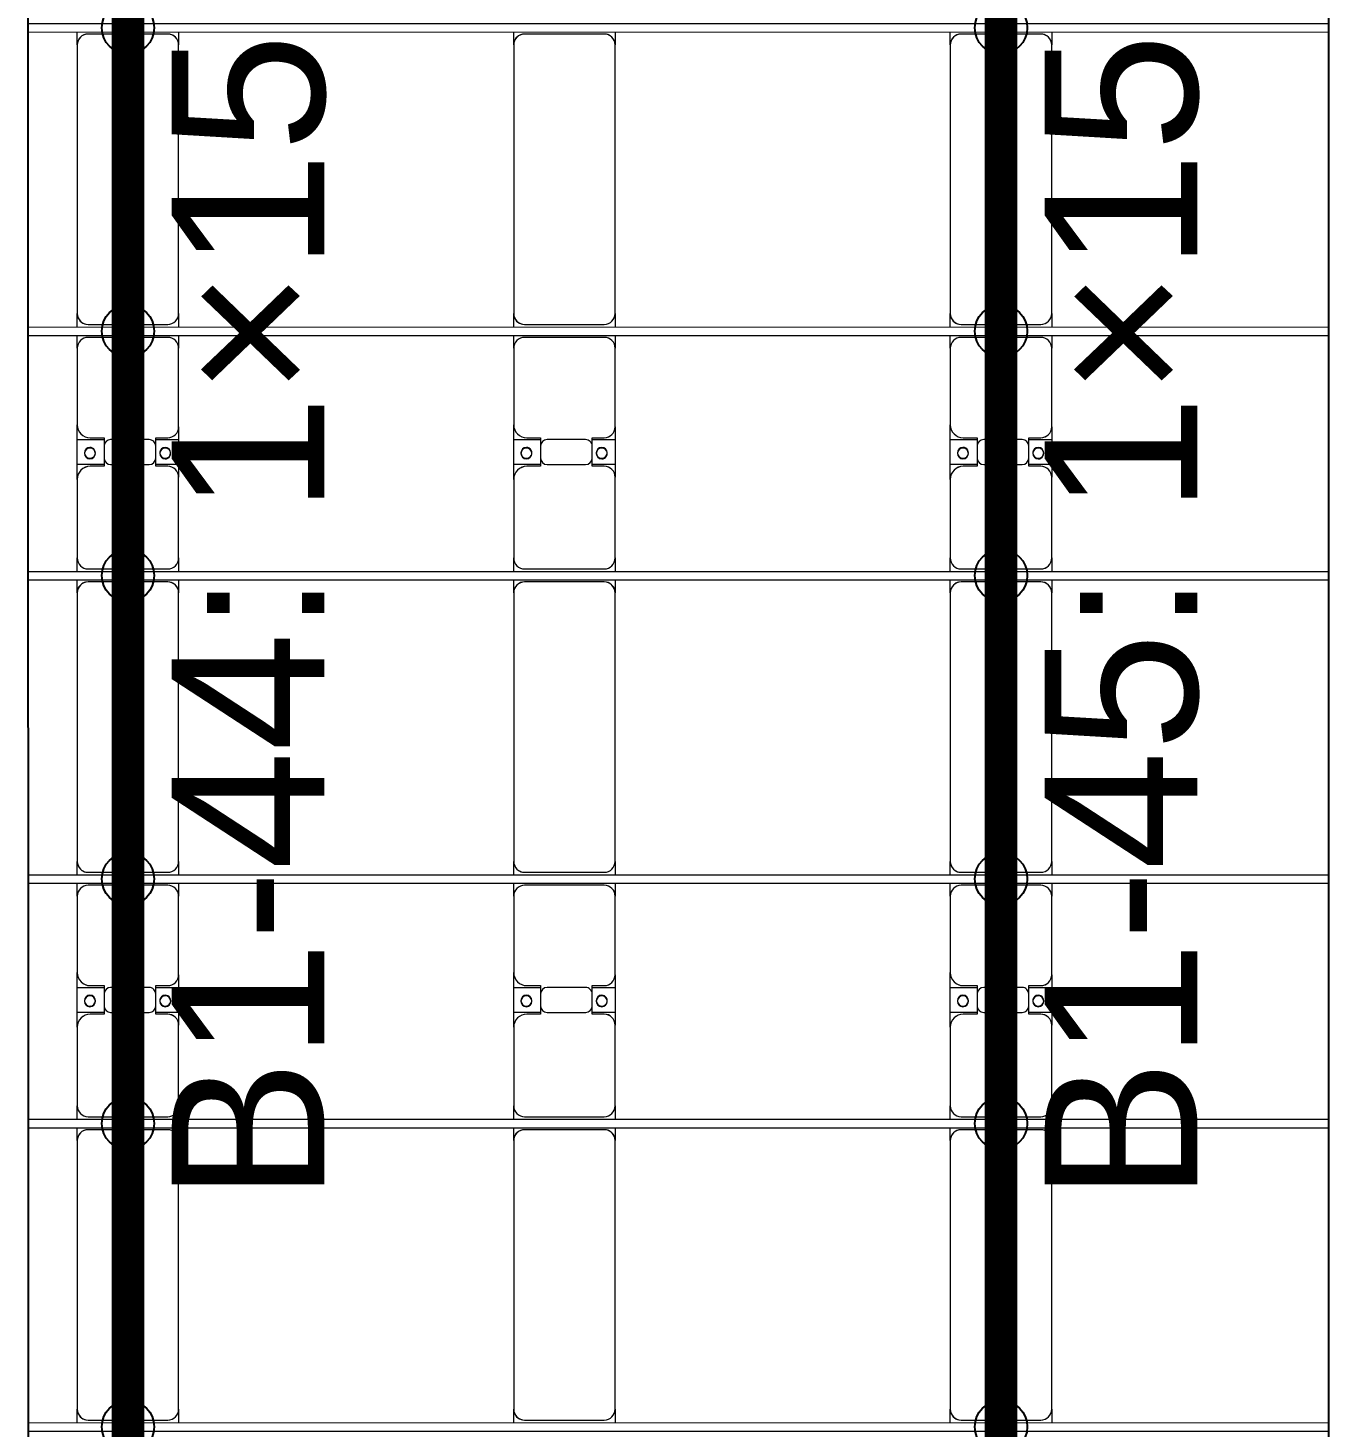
# Model space of a CAD drawing. Header units: millimetres. Extents: x -496478 to -186190, y -204059 to -87354.
# Drawn here: x -471192 to -465231, y -137464 to -131054 of the extents above; entities that cross this region are included whole.
import ezdxf

# ---------------------------------------------------------------- set-up
doc = ezdxf.new("R2010")
doc.units = ezdxf.units.MM
for name, color, linetype, lineweight in [('A-DETL-MBND', 5, 'Continuous', 9), ('A-GENM', 13, 'Continuous', 9), ('S-BEAM', 12, 'Continuous', 9)]:
    doc.layers.add(name, color=color, linetype=linetype, lineweight=lineweight)
doc.layers.add('GC-GHI CHU', color=2, linetype='Continuous')
doc.layers.add('GC-HOP 40x60 GIA CUONG', color=1, linetype='Continuous')
doc.styles.add('GC_VN', font='arial.ttf')

# ---------------------------------------------------------------- blocks, each defined once
blk = doc.blocks.new('Dầm C52 - Dầm C52-24978-BỐ TRÍ KHUNG KẾT CẤU BÈ PIN 01')
at = {"layer": 'S-BEAM', "color": 1}
for p, q in [((75389.1, 20), (81349.1, 20)), ((81349.1, -20), (75389.1, -20))]:
    blk.add_line(p, q, dxfattribs=at)
blk = doc.blocks.new('Dai phao do pin - DẢI PHAO ĐỠ PIN-V108-BỐ TRÍ KHUNG KẾT CẤU BÈ PIN 01')
at = {"layer": 'A-DETL-MBND', "color": 8}
for p, q in [((59558, 241.6), (59619.7, 241.6)), ((60850.3, 241.6), (59619.7, 241.6)), ((60850.3, 241.6), (60908, 241.6)), ((60948, 241.6), (61009.7, 241.6)), ((61369.7, 241.6), (61009.7, 241.6)), ((61369.7, 241.6), (61552.2, 241.6)), ((61437.8, 241.6), (61620.3, 241.6)), ((61437.8, 118.2), (61437.8, 241.6)), ((61552.2, 241.6), (61552.2, 118.2)), ((61970.3, 241.6), (61620.3, 241.6)), ((61970.3, 241.6), (62028, 241.6)), ((62068, 241.6), (62129.7, 241.6)), ((63360.3, 241.6), (62129.7, 241.6)), ((63360.3, 241.6), (63418, 241.6)), ((63458, 241.6), (63519.7, 241.6)), ((63879.7, 241.6), (63519.7, 241.6)), ((63879.7, 241.6), (64062.2, 241.6)), ((63947.8, 241.6), (64130.3, 241.6)), ((63947.8, 118.2), (63947.8, 241.6)), ((64062.2, 241.6), (64062.2, 118.2)), ((64480.3, 241.6), (64130.3, 241.6)), ((64480.3, 241.6), (64538, 241.6)), ((64578, 241.6), (64639.7, 241.6)), ((65870.3, 241.6), (64639.7, 241.6)), ((65870.3, 241.6), (65928, 241.6)), ((59569.7, 191.6), (59569.7, -173.4)), ((60900.3, -173.4), (60900.3, 191.6)), ((60959.7, 191.6), (60959.7, -173.4)), ((61429.7, 118.2), (61429.7, 181.6)), ((61560.3, 181.6), (61560.3, 118.2)), ((62020.3, -173.4), (62020.3, 191.6)), ((62079.7, 191.6), (62079.7, -173.4)), ((63410.3, -173.4), (63410.3, 191.6)), ((63469.7, 191.6), (63469.7, -173.4)), ((63939.7, 118.2), (63939.7, 181.6)), ((64070.3, 181.6), (64070.3, 118.2)), ((64530.3, -173.4), (64530.3, 191.6)), ((64589.7, 191.6), (64589.7, -173.4)), ((65920.3, -173.4), (65920.3, 191.6)), ((61522.2, 118.2), (61429.7, 118.2)), ((61437.8, 88.2), (61437.8, -88.2)), ((61560.3, 118.2), (61467.8, 118.2)), ((61552.2, -88.2), (61552.2, 88.2)), ((64032.2, 118.2), (63939.7, 118.2)), ((63947.8, 88.2), (63947.8, -88.2)), ((64070.3, 118.2), (63977.8, 118.2)), ((64062.2, -88.2), (64062.2, 88.2)), ((61429.7, -173.4), (61429.7, -118.2)), ((61429.7, -118.2), (61522.2, -118.2)), ((61437.8, -223.4), (61437.8, -118.2)), ((61467.8, -118.2), (61560.3, -118.2)), ((61552.2, -118.2), (61552.2, -223.4)), ((61560.3, -118.2), (61560.3, -173.4)), ((63939.7, -173.4), (63939.7, -118.2)), ((63939.7, -118.2), (64032.2, -118.2)), ((63947.8, -223.4), (63947.8, -118.2)), ((63977.8, -118.2), (64070.3, -118.2)), ((64062.2, -118.2), (64062.2, -223.4)), ((64070.3, -118.2), (64070.3, -173.4)), ((59619.7, -223.4), (59558, -223.4)), ((59619.7, -223.4), (60850.3, -223.4)), ((60908, -223.4), (60850.3, -223.4)), ((61009.7, -223.4), (60948, -223.4)), ((61009.7, -223.4), (61379.7, -223.4)), ((61552.2, -223.4), (61379.7, -223.4)), ((61610.3, -223.4), (61437.8, -223.4)), ((61610.3, -223.4), (61970.3, -223.4)), ((62028, -223.4), (61970.3, -223.4)), ((62129.7, -223.4), (62068, -223.4)), ((62129.7, -223.4), (63360.3, -223.4)), ((63418, -223.4), (63360.3, -223.4)), ((63519.7, -223.4), (63458, -223.4)), ((63519.7, -223.4), (63889.7, -223.4)), ((64062.2, -223.4), (63889.7, -223.4)), ((64120.3, -223.4), (63947.8, -223.4)), ((64120.3, -223.4), (64480.3, -223.4)), ((64538, -223.4), (64480.3, -223.4)), ((64639.7, -223.4), (64578, -223.4)), ((64639.7, -223.4), (65870.3, -223.4)), ((65928, -223.4), (65870.3, -223.4))]:
    blk.add_line(p, q, dxfattribs=at)
for centre, radius, start, end in [((59619.7, 191.6), 50, 90, 180), ((59619.7, 191.6), 50, 105, 180), ((60850.3, 191.6), 50, 0, 90), ((60850.3, 191.6), 50, 15, 90), ((61009.7, 191.6), 50, 90, 180), ((61009.7, 191.6), 50, 135, 180), ((61369.7, 181.6), 60, 0, 90), ((61369.7, 181.6), 60, 0, 45), ((61488.6, 183.2), 25, 360, 180), ((61491.4, 183.2), 25, 0, 180), ((61620.3, 181.6), 60, 90, 180), ((61620.3, 181.6), 60, 135, 180), ((61970.3, 191.6), 50, 0, 90), ((61970.3, 191.6), 50, 0, 45), ((62129.7, 191.6), 50, 90, 180), ((62129.7, 191.6), 50, 105, 180), ((63360.3, 191.6), 50, 0, 90), ((63360.3, 191.6), 50, 45, 90), ((63360.3, 191.6), 50, 15, 42.06361), ((63519.7, 191.6), 50, 90, 180), ((63519.7, 191.6), 50, 135, 180), ((63879.7, 181.6), 60, 0, 90), ((63879.7, 181.6), 60, 0, 45), ((63998.6, 183.2), 25, 0, 180), ((64001.4, 183.2), 25, 0, 180), ((64130.3, 181.6), 60, 90, 180), ((64130.3, 181.6), 60, 135, 180), ((64480.3, 191.6), 50, 0, 90), ((64480.3, 191.6), 50, 0, 45), ((64639.7, 191.6), 50, 90, 180), ((64639.7, 191.6), 50, 105, 180), ((65870.3, 191.6), 50, 0, 90), ((65870.3, 191.6), 50, 15, 90), ((61488.6, 183.2), 25, 180, 360), ((61491.4, 183.2), 25, 180, 360), ((61491.4, 183.2), 25, 180, 195), ((63998.6, 183.2), 25, 180, 360), ((64001.4, 183.2), 25, 180, 0), ((64001.4, 183.2), 25, 180, 195), ((61467.8, 88.2), 30, 90, 180), ((61522.2, 88.2), 30, 0, 90), ((63977.8, 88.2), 30, 90, 180), ((64032.2, 88.2), 30, 0, 90), ((61467.8, -88.2), 30, 180, 270), ((61522.2, -88.2), 30, 270, 0), ((63977.8, -88.2), 30, 180, 270), ((64032.2, -88.2), 30, 270, 0), ((59619.7, -173.4), 50, 180, 270), ((59619.7, -173.4), 50, 180, 270), ((60850.3, -173.4), 50, 270, 0), ((60850.3, -173.4), 50, 285, 0), ((61009.7, -173.4), 50, 180, 270), ((61009.7, -173.4), 50, 180, 225), ((61379.7, -173.4), 50, 270, 360), ((61379.7, -173.4), 50, 315, 0), ((61488.6, -161.8), 25, 360, 180), ((61488.6, -161.8), 25, 180, 360), ((61491.4, -161.8), 25, 0, 180), ((61491.4, -161.8), 25, 120, 180), ((61491.4, -161.8), 25, 180, 0), ((61491.4, -161.8), 25, 75, 105), ((61488.6, -161.8), 25, 75, 90), ((61488.6, -161.8), 25, 30, 45), ((61488.6, -161.8), 25, 360, 15), ((61610.3, -173.4), 50, 180, 270), ((61610.3, -173.4), 50, 180, 225), ((61970.3, -173.4), 50, 270, 0), ((61970.3, -173.4), 50, 315, 0), ((62129.7, -173.4), 50, 180, 270), ((62129.7, -173.4), 50, 180, 270), ((63360.3, -173.4), 50, 270, 360), ((63360.3, -173.4), 50, 317.92561, 360), ((63519.7, -173.4), 50, 180, 270), ((63519.7, -173.4), 50, 180, 225), ((63889.7, -173.4), 50, 270, 0), ((63889.7, -173.4), 50, 315, 0), ((63998.6, -161.8), 25, 0, 180), ((63998.6, -161.8), 25, 180, 0), ((64001.4, -161.8), 25, 0, 180), ((64001.4, -161.8), 25, 120, 180), ((64001.4, -161.8), 25, 180, 360), ((64001.4, -161.8), 25, 75, 105), ((63998.6, -161.8), 25, 75, 90), ((63998.6, -161.8), 25, 30, 45), ((63998.6, -161.8), 25, 0, 15), ((64120.3, -173.4), 50, 180, 270), ((64120.3, -173.4), 50, 180, 225), ((64480.3, -173.4), 50, 270, 0), ((64480.3, -173.4), 50, 315, 0), ((64639.7, -173.4), 50, 180, 270), ((64639.7, -173.4), 50, 180, 270), ((65870.3, -173.4), 50, 270, 0), ((65870.3, -173.4), 50, 285, 0), ((63360.3, -173.4), 50, 285, 315)]:
    blk.add_arc(centre, radius, start, end, dxfattribs=at)
blk = doc.blocks.new('Dai phao do pin - DẢI PHAO ĐỠ PIN-V109-BỐ TRÍ KHUNG KẾT CẤU BÈ PIN 01')
at = {"layer": 'A-DETL-MBND', "color": 8}
for p, q in [((59558, 241.6), (59619.7, 241.6)), ((60850.3, 241.6), (59619.7, 241.6)), ((60850.3, 241.6), (60908, 241.6)), ((60948, 241.6), (61009.7, 241.6)), ((61369.7, 241.6), (61009.7, 241.6)), ((61369.7, 241.6), (61552.2, 241.6)), ((61437.8, 241.6), (61620.3, 241.6)), ((61437.8, 118.2), (61437.8, 241.6)), ((61552.2, 241.6), (61552.2, 118.2)), ((61970.3, 241.6), (61620.3, 241.6)), ((61970.3, 241.6), (62028, 241.6)), ((62068, 241.6), (62129.7, 241.6)), ((63360.3, 241.6), (62129.7, 241.6)), ((63360.3, 241.6), (63418, 241.6)), ((63458, 241.6), (63519.7, 241.6)), ((63879.7, 241.6), (63519.7, 241.6)), ((63879.7, 241.6), (64062.2, 241.6)), ((63947.8, 241.6), (64130.3, 241.6)), ((63947.8, 118.2), (63947.8, 241.6)), ((64062.2, 241.6), (64062.2, 118.2)), ((64480.3, 241.6), (64130.3, 241.6)), ((64480.3, 241.6), (64538, 241.6)), ((64578, 241.6), (64639.7, 241.6)), ((65870.3, 241.6), (64639.7, 241.6)), ((65870.3, 241.6), (65928, 241.6)), ((59569.7, 191.6), (59569.7, -173.4)), ((60900.3, -173.4), (60900.3, 191.6)), ((60959.7, 191.6), (60959.7, -173.4)), ((61429.7, 118.2), (61429.7, 181.6)), ((61560.3, 181.6), (61560.3, 118.2)), ((62020.3, -173.4), (62020.3, 191.6)), ((62079.7, 191.6), (62079.7, -173.4)), ((63410.3, -173.4), (63410.3, 191.6)), ((63469.7, 191.6), (63469.7, -173.4)), ((63939.7, 118.2), (63939.7, 181.6)), ((64070.3, 181.6), (64070.3, 118.2)), ((64530.3, -173.4), (64530.3, 191.6)), ((64589.7, 191.6), (64589.7, -173.4)), ((65920.3, -173.4), (65920.3, 191.6)), ((61522.2, 118.2), (61429.7, 118.2)), ((61437.8, 88.2), (61437.8, -88.2)), ((61560.3, 118.2), (61467.8, 118.2)), ((61552.2, -88.2), (61552.2, 88.2)), ((64032.2, 118.2), (63939.7, 118.2)), ((63947.8, 88.2), (63947.8, -88.2)), ((64070.3, 118.2), (63977.8, 118.2)), ((64062.2, -88.2), (64062.2, 88.2)), ((61429.7, -173.4), (61429.7, -118.2)), ((61429.7, -118.2), (61522.2, -118.2)), ((61437.8, -223.4), (61437.8, -118.2)), ((61467.8, -118.2), (61560.3, -118.2)), ((61552.2, -118.2), (61552.2, -223.4)), ((61560.3, -118.2), (61560.3, -173.4)), ((63939.7, -173.4), (63939.7, -118.2)), ((63939.7, -118.2), (64032.2, -118.2)), ((63947.8, -223.4), (63947.8, -118.2)), ((63977.8, -118.2), (64070.3, -118.2)), ((64062.2, -118.2), (64062.2, -223.4)), ((64070.3, -118.2), (64070.3, -173.4)), ((59619.7, -223.4), (59558, -223.4)), ((59619.7, -223.4), (60850.3, -223.4)), ((60908, -223.4), (60850.3, -223.4)), ((61009.7, -223.4), (60948, -223.4)), ((61009.7, -223.4), (61379.7, -223.4)), ((61552.2, -223.4), (61379.7, -223.4)), ((61610.3, -223.4), (61437.8, -223.4)), ((61610.3, -223.4), (61970.3, -223.4)), ((62028, -223.4), (61970.3, -223.4)), ((62129.7, -223.4), (62068, -223.4)), ((62129.7, -223.4), (63360.3, -223.4)), ((63418, -223.4), (63360.3, -223.4)), ((63519.7, -223.4), (63458, -223.4)), ((63519.7, -223.4), (63889.7, -223.4)), ((64062.2, -223.4), (63889.7, -223.4)), ((64120.3, -223.4), (63947.8, -223.4)), ((64120.3, -223.4), (64480.3, -223.4)), ((64538, -223.4), (64480.3, -223.4)), ((64639.7, -223.4), (64578, -223.4)), ((64639.7, -223.4), (65870.3, -223.4)), ((65928, -223.4), (65870.3, -223.4))]:
    blk.add_line(p, q, dxfattribs=at)
for centre, radius, start, end in [((59619.7, 191.6), 50, 90, 180), ((59619.7, 191.6), 50, 105, 180), ((60850.3, 191.6), 50, 0, 90), ((60850.3, 191.6), 50, 15, 90), ((61009.7, 191.6), 50, 90, 180), ((61009.7, 191.6), 50, 135, 180), ((61369.7, 181.6), 60, 0, 90), ((61369.7, 181.6), 60, 0, 45), ((61488.6, 183.2), 25, 360, 180), ((61491.4, 183.2), 25, 0, 180), ((61620.3, 181.6), 60, 90, 180), ((61620.3, 181.6), 60, 135, 180), ((61970.3, 191.6), 50, 0, 90), ((61970.3, 191.6), 50, 0, 45), ((62129.7, 191.6), 50, 90, 180), ((62129.7, 191.6), 50, 105, 180), ((63360.3, 191.6), 50, 0, 90), ((63360.3, 191.6), 50, 45, 90), ((63360.3, 191.6), 50, 15, 42.01362), ((63519.7, 191.6), 50, 90, 180), ((63519.7, 191.6), 50, 135, 180), ((63879.7, 181.6), 60, 0, 90), ((63879.7, 181.6), 60, 0, 45), ((63998.6, 183.2), 25, 0, 180), ((64001.4, 183.2), 25, 0, 180), ((64130.3, 181.6), 60, 90, 180), ((64130.3, 181.6), 60, 135, 180), ((64480.3, 191.6), 50, 0, 90), ((64480.3, 191.6), 50, 0, 45), ((64639.7, 191.6), 50, 90, 180), ((64639.7, 191.6), 50, 105, 180), ((65870.3, 191.6), 50, 0, 90), ((65870.3, 191.6), 50, 15, 90), ((61488.6, 183.2), 25, 180, 360), ((61491.4, 183.2), 25, 180, 360), ((61491.4, 183.2), 25, 180, 195), ((63998.6, 183.2), 25, 180, 360), ((64001.4, 183.2), 25, 180, 0), ((64001.4, 183.2), 25, 180, 195), ((61467.8, 88.2), 30, 90, 180), ((61522.2, 88.2), 30, 0, 90), ((63977.8, 88.2), 30, 90, 180), ((64032.2, 88.2), 30, 0, 90), ((61467.8, -88.2), 30, 180, 270), ((61522.2, -88.2), 30, 270, 0), ((63977.8, -88.2), 30, 180, 270), ((64032.2, -88.2), 30, 270, 0), ((59619.7, -173.4), 50, 180, 270), ((59619.7, -173.4), 50, 180, 270), ((60850.3, -173.4), 50, 270, 0), ((60850.3, -173.4), 50, 285, 0), ((61009.7, -173.4), 50, 180, 270), ((61009.7, -173.4), 50, 180, 225), ((61379.7, -173.4), 50, 270, 360), ((61379.7, -173.4), 50, 315, 0), ((61488.6, -161.8), 25, 360, 180), ((61488.6, -161.8), 25, 180, 360), ((61491.4, -161.8), 25, 0, 180), ((61491.4, -161.8), 25, 120, 180), ((61491.4, -161.8), 25, 180, 0), ((61491.4, -161.8), 25, 75, 105), ((61488.6, -161.8), 25, 75, 90), ((61488.6, -161.8), 25, 30, 45), ((61488.6, -161.8), 25, 360, 15), ((61610.3, -173.4), 50, 180, 270), ((61610.3, -173.4), 50, 180, 225), ((61970.3, -173.4), 50, 270, 0), ((61970.3, -173.4), 50, 315, 0), ((62129.7, -173.4), 50, 180, 270), ((62129.7, -173.4), 50, 180, 270), ((63360.3, -173.4), 50, 270, 360), ((63360.3, -173.4), 50, 317.9756, 360), ((63519.7, -173.4), 50, 180, 270), ((63519.7, -173.4), 50, 180, 225), ((63889.7, -173.4), 50, 270, 0), ((63889.7, -173.4), 50, 315, 0), ((63998.6, -161.8), 25, 0, 180), ((63998.6, -161.8), 25, 180, 0), ((64001.4, -161.8), 25, 0, 180), ((64001.4, -161.8), 25, 120, 180), ((64001.4, -161.8), 25, 180, 360), ((64001.4, -161.8), 25, 75, 105), ((63998.6, -161.8), 25, 75, 90), ((63998.6, -161.8), 25, 30, 45), ((63998.6, -161.8), 25, 0, 15), ((64120.3, -173.4), 50, 180, 270), ((64120.3, -173.4), 50, 180, 225), ((64480.3, -173.4), 50, 270, 0), ((64480.3, -173.4), 50, 315, 0), ((64639.7, -173.4), 50, 180, 270), ((64639.7, -173.4), 50, 180, 270), ((65870.3, -173.4), 50, 270, 0), ((65870.3, -173.4), 50, 285, 0), ((63360.3, -173.4), 50, 285, 315)]:
    blk.add_arc(centre, radius, start, end, dxfattribs=at)
blk = doc.blocks.new('Dai phao do pin - DẢI PHAO ĐỠ PIN-V110-BỐ TRÍ KHUNG KẾT CẤU BÈ PIN 01')
at = {"layer": 'A-DETL-MBND', "color": 8}
for p, q in [((59558, 241.6), (59619.7, 241.6)), ((60850.3, 241.6), (59619.7, 241.6)), ((60850.3, 241.6), (60908, 241.6)), ((60948, 241.6), (61009.7, 241.6)), ((61369.7, 241.6), (61009.7, 241.6)), ((61369.7, 241.6), (61552.2, 241.6)), ((61437.8, 241.6), (61620.3, 241.6)), ((61437.8, 118.2), (61437.8, 241.6)), ((61552.2, 241.6), (61552.2, 118.2)), ((61970.3, 241.6), (61620.3, 241.6)), ((61970.3, 241.6), (62028, 241.6)), ((62068, 241.6), (62129.7, 241.6)), ((63360.3, 241.6), (62129.7, 241.6)), ((63360.3, 241.6), (63418, 241.6)), ((63458, 241.6), (63519.7, 241.6)), ((63879.7, 241.6), (63519.7, 241.6)), ((63879.7, 241.6), (64062.2, 241.6)), ((63947.8, 241.6), (64130.3, 241.6)), ((63947.8, 118.2), (63947.8, 241.6)), ((64062.2, 241.6), (64062.2, 118.2)), ((64480.3, 241.6), (64130.3, 241.6)), ((64480.3, 241.6), (64538, 241.6)), ((64578, 241.6), (64639.7, 241.6)), ((65870.3, 241.6), (64639.7, 241.6)), ((65870.3, 241.6), (65928, 241.6)), ((59569.7, 191.6), (59569.7, -173.4)), ((60900.3, -173.4), (60900.3, 191.6)), ((60959.7, 191.6), (60959.7, -173.4)), ((61429.7, 118.2), (61429.7, 181.6)), ((61560.3, 181.6), (61560.3, 118.2)), ((62020.3, -173.4), (62020.3, 191.6)), ((62079.7, 191.6), (62079.7, -173.4)), ((63410.3, -173.4), (63410.3, 191.6)), ((63469.7, 191.6), (63469.7, -173.4)), ((63939.7, 118.2), (63939.7, 181.6)), ((64070.3, 181.6), (64070.3, 118.2)), ((64530.3, -173.4), (64530.3, 191.6)), ((64589.7, 191.6), (64589.7, -173.4)), ((65920.3, -173.4), (65920.3, 191.6)), ((61522.2, 118.2), (61429.7, 118.2)), ((61437.8, 88.2), (61437.8, -88.2)), ((61560.3, 118.2), (61467.8, 118.2)), ((61552.2, -88.2), (61552.2, 88.2)), ((64032.2, 118.2), (63939.7, 118.2)), ((63947.8, 88.2), (63947.8, -88.2)), ((64070.3, 118.2), (63977.8, 118.2)), ((64062.2, -88.2), (64062.2, 88.2)), ((61429.7, -173.4), (61429.7, -118.2)), ((61429.7, -118.2), (61522.2, -118.2)), ((61437.8, -223.4), (61437.8, -118.2)), ((61467.8, -118.2), (61560.3, -118.2)), ((61552.2, -118.2), (61552.2, -223.4)), ((61560.3, -118.2), (61560.3, -173.4)), ((63939.7, -173.4), (63939.7, -118.2)), ((63939.7, -118.2), (64032.2, -118.2)), ((63947.8, -223.4), (63947.8, -118.2)), ((63977.8, -118.2), (64070.3, -118.2)), ((64062.2, -118.2), (64062.2, -223.4)), ((64070.3, -118.2), (64070.3, -173.4)), ((59619.7, -223.4), (59558, -223.4)), ((59619.7, -223.4), (60850.3, -223.4)), ((60908, -223.4), (60850.3, -223.4)), ((61009.7, -223.4), (60948, -223.4)), ((61009.7, -223.4), (61379.7, -223.4)), ((61552.2, -223.4), (61379.7, -223.4)), ((61610.3, -223.4), (61437.8, -223.4)), ((61610.3, -223.4), (61970.3, -223.4)), ((62028, -223.4), (61970.3, -223.4)), ((62129.7, -223.4), (62068, -223.4)), ((62129.7, -223.4), (63360.3, -223.4)), ((63418, -223.4), (63360.3, -223.4)), ((63519.7, -223.4), (63458, -223.4)), ((63519.7, -223.4), (63889.7, -223.4)), ((64062.2, -223.4), (63889.7, -223.4)), ((64120.3, -223.4), (63947.8, -223.4)), ((64120.3, -223.4), (64480.3, -223.4)), ((64538, -223.4), (64480.3, -223.4)), ((64639.7, -223.4), (64578, -223.4)), ((64639.7, -223.4), (65870.3, -223.4)), ((65928, -223.4), (65870.3, -223.4))]:
    blk.add_line(p, q, dxfattribs=at)
for centre, radius, start, end in [((59619.7, 191.6), 50, 90, 180), ((59619.7, 191.6), 50, 105, 180), ((60850.3, 191.6), 50, 0, 90), ((60850.3, 191.6), 50, 15, 90), ((61009.7, 191.6), 50, 90, 180), ((61009.7, 191.6), 50, 135, 180), ((61369.7, 181.6), 60, 0, 90), ((61369.7, 181.6), 60, 0, 45), ((61488.6, 183.2), 25, 360, 180), ((61491.4, 183.2), 25, 0, 180), ((61620.3, 181.6), 60, 90, 180), ((61620.3, 181.6), 60, 135, 180), ((61970.3, 191.6), 50, 0, 90), ((61970.3, 191.6), 50, 0, 45), ((62129.7, 191.6), 50, 90, 180), ((62129.7, 191.6), 50, 105, 180), ((63360.3, 191.6), 50, 0, 90), ((63360.3, 191.6), 50, 45, 90), ((63360.3, 191.6), 50, 15, 41.96363), ((63519.7, 191.6), 50, 90, 180), ((63519.7, 191.6), 50, 135, 180), ((63879.7, 181.6), 60, 0, 90), ((63879.7, 181.6), 60, 0, 45), ((63998.6, 183.2), 25, 0, 180), ((64001.4, 183.2), 25, 0, 180), ((64130.3, 181.6), 60, 90, 180), ((64130.3, 181.6), 60, 135, 180), ((64480.3, 191.6), 50, 0, 90), ((64480.3, 191.6), 50, 0, 45), ((64639.7, 191.6), 50, 90, 180), ((64639.7, 191.6), 50, 105, 180), ((65870.3, 191.6), 50, 0, 90), ((65870.3, 191.6), 50, 15, 90), ((61488.6, 183.2), 25, 180, 360), ((61491.4, 183.2), 25, 180, 360), ((61491.4, 183.2), 25, 180, 195), ((63998.6, 183.2), 25, 180, 360), ((64001.4, 183.2), 25, 180, 0), ((64001.4, 183.2), 25, 180, 195), ((61467.8, 88.2), 30, 90, 180), ((61522.2, 88.2), 30, 0, 90), ((63977.8, 88.2), 30, 90, 180), ((64032.2, 88.2), 30, 0, 90), ((61467.8, -88.2), 30, 180, 270), ((61522.2, -88.2), 30, 270, 0), ((63977.8, -88.2), 30, 180, 270), ((64032.2, -88.2), 30, 270, 0), ((59619.7, -173.4), 50, 180, 270), ((59619.7, -173.4), 50, 180, 270), ((60850.3, -173.4), 50, 270, 0), ((60850.3, -173.4), 50, 304.6663, 0), ((61009.7, -173.4), 50, 180, 270), ((61009.7, -173.4), 50, 180, 225), ((61379.7, -173.4), 50, 270, 360), ((61379.7, -173.4), 50, 315, 0), ((61488.6, -161.8), 25, 360, 180), ((61488.6, -161.8), 25, 180, 360), ((61491.4, -161.8), 25, 0, 180), ((61491.4, -161.8), 25, 120, 180), ((61491.4, -161.8), 25, 180, 0), ((61491.4, -161.8), 25, 75, 105), ((61488.6, -161.8), 25, 75, 90), ((61488.6, -161.8), 25, 30, 45), ((61488.6, -161.8), 25, 360, 15), ((61610.3, -173.4), 50, 180, 270), ((61610.3, -173.4), 50, 180, 225), ((61970.3, -173.4), 50, 270, 0), ((61970.3, -173.4), 50, 315, 0), ((62129.7, -173.4), 50, 180, 270), ((62129.7, -173.4), 50, 180, 270), ((63360.3, -173.4), 50, 270, 360), ((63360.3, -173.4), 50, 318.02559, 360), ((63519.7, -173.4), 50, 180, 270), ((63519.7, -173.4), 50, 180, 225), ((63889.7, -173.4), 50, 270, 0), ((63889.7, -173.4), 50, 315, 0), ((63998.6, -161.8), 25, 0, 180), ((63998.6, -161.8), 25, 180, 0), ((64001.4, -161.8), 25, 0, 180), ((64001.4, -161.8), 25, 120, 180), ((64001.4, -161.8), 25, 180, 360), ((64001.4, -161.8), 25, 75, 105), ((63998.6, -161.8), 25, 75, 90), ((63998.6, -161.8), 25, 30, 45), ((63998.6, -161.8), 25, 0, 15), ((64120.3, -173.4), 50, 180, 270), ((64120.3, -173.4), 50, 180, 225), ((64480.3, -173.4), 50, 270, 0), ((64480.3, -173.4), 50, 315, 0), ((64639.7, -173.4), 50, 180, 270), ((64639.7, -173.4), 50, 180, 270), ((65870.3, -173.4), 50, 270, 0), ((65870.3, -173.4), 50, 304.54083, 0), ((60850.3, -173.4), 50, 285, 300), ((63360.3, -173.4), 50, 285, 300), ((63360.3, -173.4), 50, 304.60357, 315), ((65870.3, -173.4), 50, 285, 300)]:
    blk.add_arc(centre, radius, start, end, dxfattribs=at)
blk = doc.blocks.new('Dầm C52 - Hộp 40x60-25785-BỐ TRÍ KHUNG KẾT CẤU BÈ PIN 01')
at = {"layer": 'S-BEAM', "color": 3, "lineweight": 25}
blk.add_line((-44702.3, 20), (44702.3, 20), dxfattribs=at)
blk = doc.blocks.new('Dầm C52 - Hộp 40x60-25870-BỐ TRÍ KHUNG KẾT CẤU BÈ PIN 01')
at = {"layer": 'S-BEAM', "color": 3, "lineweight": 25}
blk.add_line((37172.3, -20), (-37172.3, -20), dxfattribs=at)
blk = doc.blocks.new('HOBANMONG_BEPIN 1_rvt-1-BỐ TRÍ KHUNG KẾT CẤU BÈ PIN 01')
at = {"layer": 'A-GENM', "lineweight": 9, "rotation": 90.00075860989342}
for name, p in [('Dai phao do pin - DẢI PHAO ĐỠ PIN-V110-BỐ TRÍ KHUNG KẾT CẤU BÈ PIN 01', (-470724.5, -197002.1)), ('Dai phao do pin - DẢI PHAO ĐỠ PIN-V109-BỐ TRÍ KHUNG KẾT CẤU BÈ PIN 01', (-468724.5, -197002.1)), ('Dai phao do pin - DẢI PHAO ĐỠ PIN-V108-BỐ TRÍ KHUNG KẾT CẤU BÈ PIN 01', (-466724.5, -197002.1))]:
    blk.add_blockref(name, p, dxfattribs=at)
at = {"layer": 'S-BEAM', "lineweight": 9}
for name, p, rotation in [('Dầm C52 - Hộp 40x60-25785-BỐ TRÍ KHUNG KẾT CẤU BÈ PIN 01', (-465211.9, -155049.4), 90.00075860989166), ('Dầm C52 - Hộp 40x60-25870-BỐ TRÍ KHUNG KẾT CẤU BÈ PIN 01', (-471211.8, -162579.5), 90.00075860989166), ('Dầm C52 - Dầm C52-24978-BỐ TRÍ KHUNG KẾT CẤU BÈ PIN 01', (-389843.1, -131053), 180.0007586094741), ('Dầm C52 - Dầm C52-24978-BỐ TRÍ KHUNG KẾT CẤU BÈ PIN 01', (-389843, -132443), 180.0007586094741), ('Dầm C52 - Dầm C52-24978-BỐ TRÍ KHUNG KẾT CẤU BÈ PIN 01', (-389843, -133563), 180.0007586094741), ('Dầm C52 - Dầm C52-24978-BỐ TRÍ KHUNG KẾT CẤU BÈ PIN 01', (-389843, -134953), 180.0007586094741), ('Dầm C52 - Dầm C52-24978-BỐ TRÍ KHUNG KẾT CẤU BÈ PIN 01', (-389843, -136073), 180.0007586094741), ('Dầm C52 - Dầm C52-24978-BỐ TRÍ KHUNG KẾT CẤU BÈ PIN 01', (-389843, -137463), 180.0007586094741)]:
    blk.add_blockref(name, p, dxfattribs=dict(at, rotation=rotation))

msp = doc.modelspace()

# ---------------------------------------------------------------- linework, layer by layer
at = {"layer": 'GC-HOP 40x60 GIA CUONG', "const_width": 150}
for points in [[(-470734, -140933), (-470734, -125933)], [(-466734, -140933), (-466734, -125933)]]:
    msp.add_lwpolyline(points, dxfattribs=at)
at = {"layer": 'GC-HOP 40x60 GIA CUONG'}
for centre in [(-470734, -131053), (-466734, -131053), (-470734, -132443), (-466734, -132443), (-470734, -133563), (-466734, -133563), (-470734, -134953), (-466734, -134953), (-470734, -136073), (-466734, -136073), (-470734, -137463), (-466734, -137463)]:
    msp.add_circle(centre, 120, dxfattribs=at)

# ---------------------------------------------------------------- block references
at = {"lineweight": 5}
msp.add_blockref('HOBANMONG_BEPIN 1_rvt-1-BỐ TRÍ KHUNG KẾT CẤU BÈ PIN 01', (0, 0), dxfattribs=at)

# ---------------------------------------------------------------- texts
at = {"layer": 'GC-GHI CHU', "style": 'GC_VN'}
for s, p in [('B1-44: 1×15,0 m', (-469834, -136433)), ('B1-45: 1×15,0 m', (-465834, -136433))]:
    msp.add_text(s, height=700, rotation=90, dxfattribs=at).set_placement(p)

doc.saveas('drawing.dxf')
